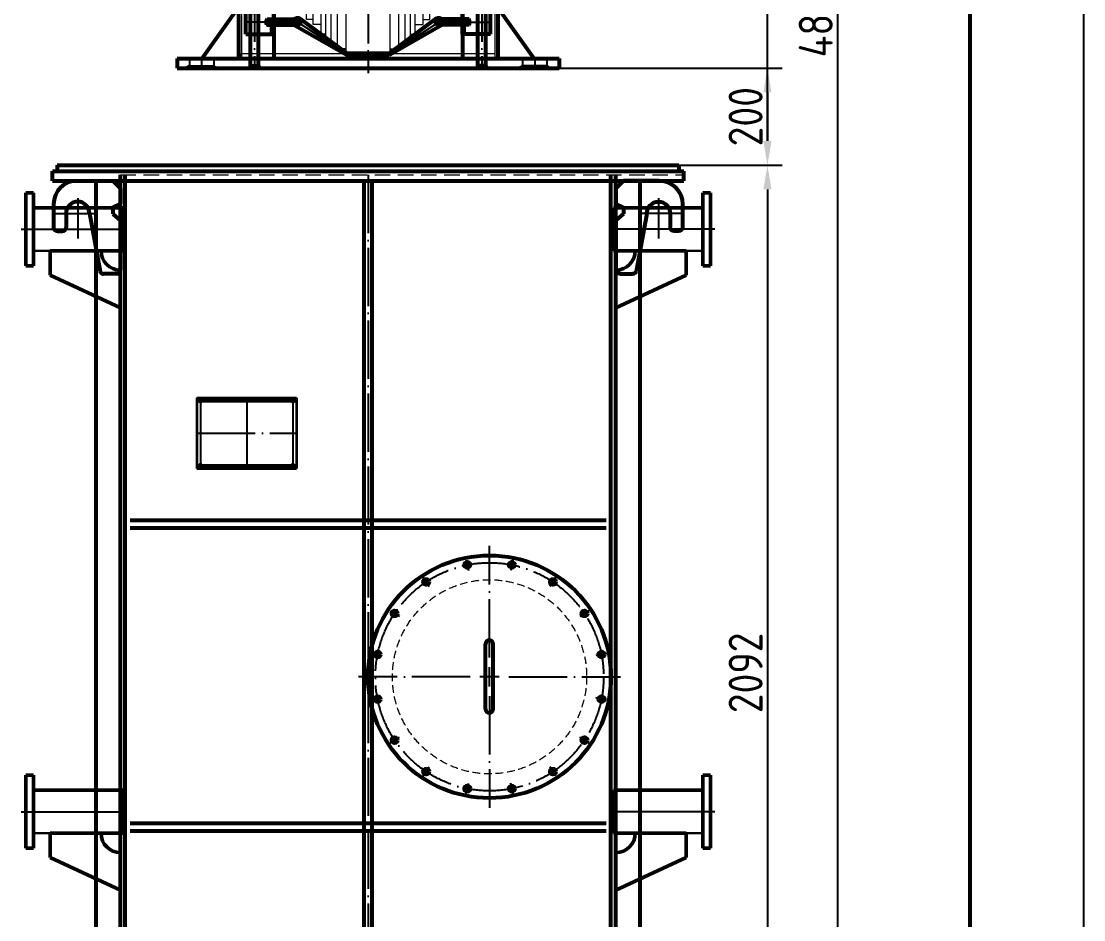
# Model space of a CAD drawing. Header units: inches. Extents: x 0 to 15444, y 0 to 10920.
# Drawn here: x 13256 to 15444, y 2368 to 4219 of the extents above; entities that cross this region are included whole.
import ezdxf

# ---------------------------------------------------------------- set-up
doc = ezdxf.new("R2010")
doc.units = ezdxf.units.IN
doc.header["$LTSCALE"] = 5
doc.header["$MEASUREMENT"] = 0
for name, pattern in [('ACAD_ISO04W100', [30, 24, -3, 0, -3]), ('HIDDEN', [9.525, 6.35, -3.175]), ('PHANTOM', [63.5, 31.75, -6.35, 6.35, -6.35, 6.35, -6.35])]:
    doc.linetypes.add(name, pattern=pattern)
doc.layers.get('0').update_dxf_attribs({"color": 1, "linetype": 'ACAD_ISO04W100'})
doc.layers.get('Defpoints').update_dxf_attribs({"lineweight": 20})
for name, color, linetype, lineweight in [('1', 4, 'Continuous', 53), ('2', 3, 'Continuous', 20), ('3', 6, 'HIDDEN', 20), ('4', 2, 'PHANTOM', 25), ('标注', 3, 'Continuous', 9), ('标注、文本', 3, 'Continuous', 25), ('粗实线', 4, 'Continuous', 53)]:
    doc.layers.add(name, color=color, linetype=linetype, lineweight=lineweight)
doc.layers.add('13', color=6, linetype='HIDDEN')
doc.styles.get("Standard").update_dxf_attribs({"font": 'gbenor.shx', "bigfont": 'gbcbig.shx'})
doc.dimstyles.new('1$0', dxfattribs={"dimscale": 20, "dimtxt": 3.5, "dimasz": 2.5, "dimexe": 1.5, "dimexo": 0, "dimgap": 0.5, "dimtad": 1, "dimtoh": 1, "dimtxsty": 'Standard', "dimcen": 2.5, "dimclrd": 3, "dimclre": 3, "dimclrt": 3, "dimadec": 1, "dimazin": 0, "dimtfac": 1, "dimtmove": 0, "dimatfit": 2, "dimfxl": 0, "dimarcsym": 0})

# ---------------------------------------------------------------- blocks, each defined once
blk = doc.blocks.new('3523521352523523')
at = {"layer": '2'}
for p, q in [((3163.1, 1844.4), (3163.1, 1454.4)), ((3253.1, 1844.4), (3163.1, 1844.4)), ((3253.1, 1844.4), (3253.1, 1454.4)), ((3132.1, 1824.4), (3132.1, 1454.4)), ((3145.1, 1824.4), (3132.1, 1824.4)), ((3145.1, 1834.4), (3145.1, 1454.4)), ((3163.1, 1834.4), (3145.1, 1834.4)), ((3253.1, 1834.4), (3271.1, 1834.4)), ((3271.1, 1834.4), (3271.1, 1454.4)), ((3271.1, 1824.4), (3284.1, 1824.4)), ((3284.1, 1824.4), (3284.1, 1454.4)), ((3111.1, 1804.4), (3111.1, 1454.4)), ((3121.1, 1804.4), (3111.1, 1804.4)), ((3121.1, 1814.4), (3121.1, 1454.4)), ((3132.1, 1814.4), (3121.1, 1814.4)), ((3284.1, 1814.4), (3295.1, 1814.4)), ((3295.1, 1814.4), (3295.1, 1454.4)), ((3295.1, 1804.4), (3305.1, 1804.4)), ((3305.1, 1804.4), (3305.1, 1454.4)), ((3081.1, 1774.4), (3081.1, 1464.4)), ((3095.1, 1774.4), (3081.1, 1774.4)), ((3095.1, 1784.4), (3095.1, 1454.4)), ((3111.1, 1784.4), (3095.1, 1784.4)), ((3305.1, 1784.4), (3321.1, 1784.4)), ((3321.1, 1784.4), (3321.1, 1454.4)), ((3321.1, 1774.4), (3335.1, 1774.4)), ((3335.1, 1774.4), (3335.1, 1464.4)), ((3070.1, 1754.4), (3070.1, 1464.4)), ((3081.1, 1754.4), (3070.1, 1754.4)), ((3335.1, 1754.4), (3346.1, 1754.4)), ((3346.1, 1754.4), (3346.1, 1464.4)), ((3060.1, 1744.4), (3060.1, 1474.4)), ((3070.1, 1744.4), (3060.1, 1744.4)), ((3346.1, 1744.4), (3356.1, 1744.4)), ((3356.1, 1744.4), (3356.1, 1474.4)), ((3044.1, 1714.4), (3044.1, 1484.4)), ((3052.1, 1714.4), (3044.1, 1714.4)), ((3052.1, 1724.4), (3052.1, 1474.4)), ((3060.1, 1724.4), (3052.1, 1724.4)), ((3356.1, 1724.4), (3364.1, 1724.4)), ((3364.1, 1724.4), (3364.1, 1474.4)), ((3364.1, 1714.4), (3372.1, 1714.4)), ((3372.1, 1714.4), (3372.1, 1484.4)), ((3037.1, 1694.4), (3037.1, 1484.4)), ((3044.1, 1694.4), (3037.1, 1694.4)), ((3372.1, 1694.4), (3379.1, 1694.4)), ((3379.1, 1694.4), (3379.1, 1484.4)), ((3024.1, 1684.4), (3024.1, 1504.4)), ((3029.1, 1684.4), (3024.1, 1684.4)), ((3029.1, 1684.4), (3029.1, 1504.4)), ((3037.1, 1684.4), (3029.1, 1684.4)), ((3379.1, 1684.4), (3387.1, 1684.4)), ((3387.1, 1684.4), (3387.1, 1504.4)), ((3387.1, 1684.4), (3392.1, 1684.4)), ((3392.1, 1684.4), (3392.1, 1504.4)), ((3029.1, 1504.4), (3024.1, 1504.4)), ((3024.1, 314.4), (3024.1, 1504.4)), ((3037.1, 1504.4), (3029.1, 1504.4)), ((3029.1, 314.4), (3029.1, 1504.4)), ((3379.1, 1504.4), (3387.1, 1504.4)), ((3387.1, 1504.4), (3392.1, 1504.4)), ((3387.1, 314.4), (3387.1, 1504.4)), ((3392.1, 314.4), (3392.1, 1504.4)), ((3044.1, 1484.4), (3037.1, 1484.4)), ((3037.1, 304.4), (3037.1, 1484.4)), ((3052.1, 1484.4), (3044.1, 1484.4)), ((3044.1, 284.4), (3044.1, 1484.4)), ((3060.1, 1474.4), (3052.1, 1474.4)), ((3052.1, 274.4), (3052.1, 1474.4)), ((3070.1, 1474.4), (3060.1, 1474.4)), ((3060.1, 254.4), (3060.1, 1474.4)), ((3346.1, 1474.4), (3356.1, 1474.4)), ((3356.1, 1474.4), (3364.1, 1474.4)), ((3356.1, 254.4), (3356.1, 1474.4)), ((3364.1, 1484.4), (3372.1, 1484.4)), ((3364.1, 274.4), (3364.1, 1474.4)), ((3372.1, 1484.4), (3379.1, 1484.4)), ((3372.1, 284.4), (3372.1, 1484.4)), ((3379.1, 304.4), (3379.1, 1484.4)), ((3081.1, 1464.4), (3070.1, 1464.4)), ((3070.1, 244.4), (3070.1, 1464.4)), ((3095.1, 1464.4), (3081.1, 1464.4)), ((3081.1, 224.4), (3081.1, 1464.4)), ((3111.1, 1454.4), (3095.1, 1454.4)), ((3095.1, 214.4), (3095.1, 1454.4)), ((3121.1, 1454.4), (3111.1, 1454.4)), ((3111.1, 194.4), (3111.1, 1454.4)), ((3132.1, 1454.4), (3121.1, 1454.4)), ((3121.1, 184.4), (3121.1, 1454.4)), ((3145.1, 1454.4), (3132.1, 1454.4)), ((3132.1, 174.4), (3132.1, 1454.4)), ((3253.1, 1454.4), (3145.1, 1454.4)), ((3145.1, 164.4), (3145.1, 1454.4)), ((3163.1, 154.4), (3163.1, 1454.4)), ((3253.1, 1454.4), (3271.1, 1454.4)), ((3253.1, 154.4), (3253.1, 1454.4)), ((3271.1, 1454.4), (3284.1, 1454.4)), ((3271.1, 164.4), (3271.1, 1454.4)), ((3284.1, 1454.4), (3295.1, 1454.4)), ((3284.1, 174.4), (3284.1, 1454.4)), ((3295.1, 1454.4), (3305.1, 1454.4)), ((3295.1, 184.4), (3295.1, 1454.4)), ((3305.1, 1454.4), (3321.1, 1454.4)), ((3305.1, 194.4), (3305.1, 1454.4)), ((3321.1, 1464.4), (3335.1, 1464.4)), ((3321.1, 214.4), (3321.1, 1454.4)), ((3335.1, 1464.4), (3346.1, 1464.4)), ((3335.1, 224.4), (3335.1, 1464.4)), ((3346.1, 244.4), (3346.1, 1464.4)), ((3081.1, 534.4), (3070.1, 534.4)), ((3095.1, 534.4), (3081.1, 534.4)), ((3111.1, 544.4), (3095.1, 544.4)), ((3121.1, 544.4), (3111.1, 544.4)), ((3132.1, 544.4), (3121.1, 544.4)), ((3145.1, 544.4), (3132.1, 544.4)), ((3253.1, 544.4), (3145.1, 544.4)), ((3253.1, 544.4), (3271.1, 544.4)), ((3271.1, 544.4), (3284.1, 544.4)), ((3284.1, 544.4), (3295.1, 544.4)), ((3295.1, 544.4), (3305.1, 544.4)), ((3305.1, 544.4), (3321.1, 544.4)), ((3321.1, 534.4), (3335.1, 534.4)), ((3335.1, 534.4), (3346.1, 534.4)), ((3044.1, 514.4), (3037.1, 514.4)), ((3052.1, 514.4), (3044.1, 514.4)), ((3060.1, 524.4), (3052.1, 524.4)), ((3070.1, 524.4), (3060.1, 524.4)), ((3346.1, 524.4), (3356.1, 524.4)), ((3356.1, 524.4), (3364.1, 524.4)), ((3364.1, 514.4), (3372.1, 514.4)), ((3372.1, 514.4), (3379.1, 514.4)), ((3029.1, 494.4), (3024.1, 494.4)), ((3037.1, 494.4), (3029.1, 494.4)), ((3379.1, 494.4), (3387.1, 494.4)), ((3387.1, 494.4), (3392.1, 494.4)), ((3029.1, 314.4), (3024.1, 314.4)), ((3037.1, 314.4), (3029.1, 314.4)), ((3379.1, 314.4), (3387.1, 314.4)), ((3387.1, 314.4), (3392.1, 314.4)), ((3044.1, 304.4), (3037.1, 304.4)), ((3372.1, 304.4), (3379.1, 304.4)), ((3052.1, 284.4), (3044.1, 284.4)), ((3060.1, 274.4), (3052.1, 274.4)), ((3356.1, 274.4), (3364.1, 274.4)), ((3364.1, 284.4), (3372.1, 284.4)), ((3070.1, 254.4), (3060.1, 254.4)), ((3081.1, 244.4), (3070.1, 244.4)), ((3335.1, 244.4), (3346.1, 244.4)), ((3346.1, 254.4), (3356.1, 254.4)), ((3095.1, 224.4), (3081.1, 224.4)), ((3321.1, 224.4), (3335.1, 224.4)), ((3111.1, 214.4), (3095.1, 214.4)), ((3305.1, 214.4), (3321.1, 214.4)), ((3121.1, 194.4), (3111.1, 194.4)), ((3132.1, 184.4), (3121.1, 184.4)), ((3284.1, 184.4), (3295.1, 184.4)), ((3295.1, 194.4), (3305.1, 194.4)), ((3145.1, 174.4), (3132.1, 174.4)), ((3163.1, 164.4), (3145.1, 164.4)), ((3253.1, 154.4), (3163.1, 154.4)), ((3253.1, 164.4), (3271.1, 164.4)), ((3271.1, 174.4), (3284.1, 174.4))]:
    blk.add_line(p, q, dxfattribs=at)
blk = doc.blocks.new('槽钢-2')
blk.add_line((5057.2, -1497.4), (4999.2, -1497.4))
at = {"layer": '1'}
for p, q in [((4999.2, -1472.4), (5057.2, -1472.4)), ((4999.2, -1472.4), (4999.2, -1527.4)), ((5057.2, -1472.4), (5057.2, -1527.4)), ((5057.2, -1527.4), (4999.2, -1527.4))]:
    blk.add_line(p, q, dxfattribs=at)
at = {"layer": '13'}
for p, q in [((5051.2, -1472.4), (5051.2, -1527.4)), ((5057.2, -1490.4), (5051.2, -1490.4)), ((5051.2, -1504.4), (5057.2, -1504.4))]:
    blk.add_line(p, q, dxfattribs=at)
blk = doc.blocks.new('*U2')
blk.add_line((1.4, 6.8), (-1.4, -6.8))
blk = doc.blocks.new('3242342342342342423424')
for p, q in [((3155.6, 1845.9), (3053.6, 1779.4, 0)), ((3242.6, 1845.9), (3155.6, 1845.9)), ((3242.6, 1845.9), (3344.6, 1779.4, 0)), ((2990.1, 1779.4, 0), (3059.6, 1779.4, 0)), ((3058.7, 1772, 0), (3048.4, 1786.8, 0)), ((3408.1, 1779.4, 0), (3338.6, 1779.4, 0)), ((3339.4, 1772, 0), (3349.7, 1786.8, 0))]:
    blk.add_line(p, q)
at = {"layer": '1'}
for p, q in [((3048.4, 1786.8, 0), (3155.6, 1847.4)), ((3058.7, 1772, 0), (3155.6, 1844.4)), ((3242.6, 1847.4), (3155.6, 1847.4)), ((3242.6, 1844.4), (3155.6, 1844.4)), ((3349.7, 1786.8, 0), (3242.6, 1847.4)), ((3339.4, 1772, 0), (3242.6, 1844.4)), ((2990.1, 1784.2, 0), (2991.3, 1785.4, 0)), ((2990.1, 1784.2, 0), (2990.1, 1774.6, 0)), ((2990.1, 1774.6, 0), (2991.3, 1773.4, 0)), ((2991.3, 1785.4, 0), (2991.3, 1773.4, 0)), ((2991.3, 1785.4, 0), (3053.6, 1785.4, 0)), ((2991.3, 1773.4, 0), (3053.6, 1773.4, 0)), ((3022.1, 1785.4, 0), (3022.1, 1773.4, 0)), ((3406.9, 1785.4, 0), (3344.6, 1785.4, 0)), ((3406.9, 1773.4, 0), (3344.6, 1773.4, 0)), ((3376.1, 1785.4, 0), (3376.1, 1773.4, 0)), ((3406.9, 1785.4, 0), (3406.9, 1773.4, 0)), ((3408.1, 1784.2, 0), (3406.9, 1785.4, 0)), ((3408.1, 1774.6, 0), (3406.9, 1773.4, 0)), ((3408.1, 1784.2, 0), (3408.1, 1774.6, 0))]:
    blk.add_line(p, q, dxfattribs=at)
for centre in [(3053.6, 1779.4, 0), (3344.6, 1779.4, 0)]:
    blk.add_circle(centre, 6, dxfattribs=at)
for centre, radius, start, end in [((3053.6, 1779.4, 0), 9, 125, 305), ((3053.6, 1779.4, 0), 6, 270, 90), ((3344.6, 1779.4, 0), 6, 90, 270), ((3344.6, 1779.4, 0), 9, 235, 55)]:
    blk.add_arc(centre, radius, start, end, dxfattribs=at)
at = {"layer": '4'}
for p, q in [((2990.1, 1784.2, 0), (3022.1, 1784.2, 0)), ((2990.1, 1774.6, 0), (3022.1, 1774.6, 0)), ((3408.1, 1784.2, 0), (3376.1, 1784.2, 0)), ((3408.1, 1774.6, 0), (3376.1, 1774.6, 0))]:
    blk.add_line(p, q, dxfattribs=at)
at = {"rotation": 90}
blk.add_blockref('*U2', (3147.1, 1449.4, -0.5), dxfattribs=at)
at = {"xscale": -1, "rotation": 270}
blk.add_blockref('*U2', (3251.1, 1449.4, -0.5), dxfattribs=at)
blk = doc.blocks.new('垫脚-1')
for p, q in [((5975.6, -3814.6, 0.1), (5975.6, -3989.1, 0.1)), ((6443.6, -3814.6, 0.1), (6443.6, -3989.1, 0.1)), ((5866.6, -3969.1, 0.1), (5866.6, -3989.1, 0.1)), ((6209.6, -3969.1, 0.1), (6209.6, -3989.1, 0.1)), ((6552.6, -3969.1, 0.1), (6552.6, -3989.1, 0.1))]:
    blk.add_line(p, q)
at = {"layer": '1'}
for p, q in [((5967.6, -3815.7, 0.1), (5969.2, -3814.1, 0.1)), ((5983.6, -3815.7, 0.1), (5967.6, -3815.7, 0.1)), ((5967.6, -3984.1, 0.1), (5967.6, -3815.7, 0.1)), ((5982, -3814.1, 0.1), (5969.2, -3814.1, 0.1)), ((5983.6, -3815.7, 0.1), (5982, -3814.1, 0.1)), ((5983.6, -3984.1, 0.1), (5983.6, -3815.7, 0.1)), ((6435.6, -3815.7, 0.1), (6437.2, -3814.1, 0.1)), ((6435.6, -3815.7, 0.1), (6451.6, -3815.7, 0.1)), ((6435.6, -3984.1, 0.1), (6435.6, -3815.7, 0.1)), ((6437.2, -3814.1, 0.1), (6450, -3814.1, 0.1)), ((6451.6, -3815.7, 0.1), (6450, -3814.1, 0.1)), ((6451.6, -3984.1, 0.1), (6451.6, -3815.7, 0.1)), ((5867.6, -3969.1, 0.1), (5942.6, -3864.1, 0.1)), ((6551.6, -3969.1, 0.1), (6476.6, -3864.1, 0.1)), ((5967.6, -3874.1, 0.1), (5983.6, -3874.1, 0.1)), ((6451.6, -3874.1, 0.1), (6435.6, -3874.1, 0.1)), ((5967.6, -3984.1, 0.1), (5983.6, -3984.1, 0.1)), ((6451.6, -3984.1, 0.1), (6435.6, -3984.1, 0.1))]:
    blk.add_line(p, q, dxfattribs=at)
at = {"layer": '1', "ltscale": 0.01}
for p, q in [((5942.6, -3864.1, 0.1), (6015.6, -3864.1, 0.1)), ((5942.6, -3864.1, 0.1), (5942.6, -3969.1, 0.1)), ((6015.6, -3864.1, 0.1), (6015.6, -3969.1, 0.1)), ((6476.6, -3864.1, 0.1), (6403.6, -3864.1, 0.1)), ((6403.6, -3864.1, 0.1), (6403.6, -3969.1, 0.1)), ((6476.6, -3864.1, 0.1), (6476.6, -3969.1, 0.1)), ((5816.6, -3969.1, 0.1), (6602.6, -3969.1, 0.1)), ((5816.6, -3969.1, 0.1), (5816.6, -3989.1, 0.1)), ((5867.6, -3969.1, 0.1), (5867.6, -3969.1, 0.1)), ((6551.6, -3969.1, 0.1), (6551.6, -3969.1, 0.1)), ((6602.6, -3969.1, 0.1), (6602.6, -3989.1, 0.1)), ((5816.6, -3989.1, 0.1), (6602.6, -3989.1, 0.1)), ((5967.6, -3984.1, 0.1), (5964.6, -3989.1, 0.1)), ((5967.6, -3984.1, 0.1), (5983.6, -3984.1, 0.1)), ((5983.6, -3984.1, 0.1), (5986.6, -3989.1, 0.1)), ((6435.6, -3984.1, 0.1), (6432.6, -3989.1, 0.1)), ((6451.6, -3984.1, 0.1), (6435.6, -3984.1, 0.1)), ((6451.6, -3984.1, 0.1), (6454.6, -3989.1, 0.1))]:
    blk.add_line(p, q, dxfattribs=at)
at = {"layer": '13', "ltscale": 0.01}
for p, q in [((5841.6, -3969.1, 0.1), (5841.6, -3984.1, 0.1)), ((5891.6, -3969.1, 0.1), (5891.6, -3984.1, 0.1)), ((6527.6, -3969.1, 0.1), (6527.6, -3984.1, 0.1)), ((6577.6, -3969.1, 0.1), (6577.6, -3984.1, 0.1)), ((5841.6, -3984.1, 0.1), (5831.6, -3989.1, 0.1)), ((5841.6, -3984.1, 0.1), (5891.6, -3984.1, 0.1)), ((5891.6, -3984.1, 0.1), (5901.6, -3989.1, 0.1)), ((6527.6, -3984.1, 0.1), (6517.6, -3989.1, 0.1)), ((6577.6, -3984.1, 0.1), (6527.6, -3984.1, 0.1)), ((6577.6, -3984.1, 0.1), (6587.6, -3989.1, 0.1))]:
    blk.add_line(p, q, dxfattribs=at)
at = {"layer": '3', "ltscale": 0.01}
for p, q in [((5948.6, -3864.1, 0.1), (5948.6, -3969.1, 0.1)), ((6470.6, -3864.1, 0.1), (6470.6, -3969.1, 0.1))]:
    blk.add_line(p, q, dxfattribs=at)
at = {"layer": '4'}
for p, q in [((5969.2, -3874.1, 0.1), (5969.2, -3814.1, 0.1)), ((5982, -3874.1, 0.1), (5982, -3814.1, 0.1)), ((6437.2, -3874.1, 0.1), (6437.2, -3814.1, 0.1)), ((6450, -3874.1, 0.1), (6450, -3814.1, 0.1))]:
    blk.add_line(p, q, dxfattribs=at)
blk = doc.blocks.new('23542135235235235')
blk.add_line((14647.4, 525.8), (14647.4, -1306.2))
at = {"layer": '2'}
blk.add_lwpolyline([(14386.4, -1266.2), (14908.4, -1266.2), (14908.4, -1276.2), (14386.4, -1276.2)], close=True, dxfattribs=at)
for name, p in [('3523521352523523', (11439.4, -1420.6)), ('垫脚-1', (8437.9, 2693, -0.1))]:
    blk.add_blockref(name, p)
at = {"xscale": -1, "rotation": 180}
for name, p in [('3242342342342342423424', (11448.4, 578.2)), ('槽钢-2', (9396.2, -2698.6))]:
    blk.add_blockref(name, p, dxfattribs=at)
at = {"rotation": 180}
blk.add_blockref('槽钢-2', (19898.7, -2698.6, 0), dxfattribs=at)
blk = doc.blocks.new('*D103')
at = {"layer": '2', "color": 3, "lineweight": -2, "transparency": 16777216}
for p, q in [((14363.4, 4122.2), (14822.7, 4122.2)), ((14792.7, 4072.2), (14792.7, 3972.2)), ((14610.4, 3922.2), (14822.7, 3922.2))]:
    blk.add_line(p, q, dxfattribs=at)
at = {"layer": '2', "color": 3, "transparency": 16777216}
for points in [[(14784.3, 4072.2), (14801, 4072.2), (14792.7, 4122.2)], [(14784.3, 3972.2), (14801, 3972.2), (14792.7, 3922.2)]]:
    blk.add_solid(points, dxfattribs=at)
at = {"layer": 'Defpoints', "color": 0, "transparency": 16777216}
for p in [(14363.4, 4122.2, -2.6), (14610.4, 3922.2, -2.6), (14792.7, 3922.2)]:
    blk.add_point(p, dxfattribs=at)
at = {"layer": '2', "color": 3, "transparency": 16777216, "insert": (14747.7, 4022.2), "char_height": 70, "attachment_point": 5, "rotation": 90}
blk.add_mtext('200', dxfattribs=at)
blk = doc.blocks.new('*D104')
at = {"layer": '2', "color": 3, "lineweight": -2, "transparency": 16777216}
for p, q in [((14610.4, 3922.2), (14822.7, 3922.2)), ((14792.7, 3872.2), (14792.7, 1880.2)), ((14570.4, 1830.2), (14822.7, 1830.2))]:
    blk.add_line(p, q, dxfattribs=at)
at = {"layer": '2', "color": 3, "transparency": 16777216}
for points in [[(14784.3, 3872.2), (14801, 3872.2), (14792.7, 3922.2)], [(14784.3, 1880.2), (14801, 1880.2), (14792.7, 1830.2)]]:
    blk.add_solid(points, dxfattribs=at)
at = {"layer": 'Defpoints', "color": 0, "transparency": 16777216}
for p in [(14610.4, 3922.2, -2.6), (14570.4, 1830.2, -2.6), (14792.7, 1830.2)]:
    blk.add_point(p, dxfattribs=at)
at = {"layer": '2', "color": 3, "transparency": 16777216, "insert": (14747.7, 2876.2), "char_height": 70, "attachment_point": 5, "rotation": 90}
blk.add_mtext('2092', dxfattribs=at)
blk = doc.blocks.new('*D105')
at = {"layer": '2', "color": 3, "lineweight": -2, "transparency": 16777216}
for p, q in [((14620.4, 6054.2), (14822.7, 6054.2)), ((14792.7, 3972.2), (14792.7, 6004.2)), ((14610.4, 3922.2), (14822.7, 3922.2))]:
    blk.add_line(p, q, dxfattribs=at)
at = {"layer": '2', "color": 3, "transparency": 16777216}
for points in [[(14784.3, 6004.2), (14801, 6004.2), (14792.7, 6054.2)], [(14784.3, 3972.2), (14801, 3972.2), (14792.7, 3922.2)]]:
    blk.add_solid(points, dxfattribs=at)
at = {"layer": 'Defpoints', "color": 0, "transparency": 16777216}
for p in [(14620.4, 6054.2, -2.7), (14792.7, 6054.2), (14610.4, 3922.2, -2.6)]:
    blk.add_point(p, dxfattribs=at)
at = {"layer": '2', "color": 3, "transparency": 16777216, "insert": (14747.7, 4988.2), "char_height": 70, "attachment_point": 5, "rotation": 90}
blk.add_mtext('2132', dxfattribs=at)
blk = doc.blocks.new('*D106')
at = {"layer": '2', "color": 3, "lineweight": -2, "transparency": 16777216}
for p, q in [((14002.7, 6630.2), (14967.1, 6630.2)), ((14937.1, 6580.2), (14937.1, 1880.2)), ((14822.7, 1830.2), (14967.1, 1830.2))]:
    blk.add_line(p, q, dxfattribs=at)
at = {"layer": '2', "color": 3, "transparency": 16777216}
for points in [[(14928.7, 6580.2), (14945.4, 6580.2), (14937.1, 6630.2)], [(14928.7, 1880.2), (14945.4, 1880.2), (14937.1, 1830.2)]]:
    blk.add_solid(points, dxfattribs=at)
at = {"layer": 'Defpoints', "color": 0, "transparency": 16777216}
for p in [(14002.7, 6630.2, -2.7), (14822.7, 1830.2), (14937.1, 1830.2)]:
    blk.add_point(p, dxfattribs=at)
at = {"layer": '2', "color": 3, "transparency": 16777216, "insert": (14892.1, 4230.2), "char_height": 70, "attachment_point": 5, "rotation": 90}
blk.add_mtext('4800', dxfattribs=at)
blk = doc.blocks.new('FRAME')
at = {"layer": '标注、文本'}
blk.add_line((594, 0), (594, 420), dxfattribs=at)
at = {"layer": '粗实线'}
blk.add_line((585, 10), (585, 410), dxfattribs=at)
blk = doc.blocks.new('safsdf')
at = {"ltscale": 100}
blk.add_line((12172.1, 20759.7), (11962.9, 20759.7), dxfattribs=at)
at = {"layer": '1', "lineweight": 50, "ltscale": 100}
for p, q in [((12146.9, 20834.7), (12162.9, 20834.7)), ((12146.9, 20834.7), (12146.9, 20684.7)), ((12146.9, 20834.7), (12162.9, 20834.7)), ((12146.9, 20834.7), (12162.9, 20834.7)), ((12146.9, 20834.7), (12146.9, 20684.7)), ((12146.9, 20834.7), (12162.9, 20834.7)), ((12162.9, 20834.7), (12162.9, 20684.7)), ((12060.3, 20804), (11962.9, 20804)), ((11962.9, 20804), (11962.9, 20715.5)), ((12146.9, 20804), (12060.3, 20804)), ((12112.9, 20715.5), (11962.9, 20715.5)), ((12112.9, 20715.5), (12002.9, 20715.5)), ((12112.9, 20665.5), (12112.9, 20715.5)), ((11967.9, 20675.5), (11967.9, 20597.8)), ((12146.9, 20684.7), (12162.9, 20684.7)), ((12146.9, 20684.7), (12162.9, 20684.7)), ((12146.9, 20684.7), (12162.9, 20684.7)), ((12146.9, 20684.7), (12162.9, 20684.7)), ((11967.9, 20597.8), (12112.9, 20665.5))]:
    blk.add_line(p, q, dxfattribs=at)
at = {"layer": '1', "lineweight": 30, "ltscale": 100}
blk.add_line((12146.9, 20715.5), (12112.9, 20715.5), dxfattribs=at)
at = {"layer": '1', "lineweight": 50, "ltscale": 100}
blk.add_arc((11967.9, 20715.5), 40, 270, 0, dxfattribs=at)
blk = doc.blocks.new('铭牌底牌')
at = {"ltscale": 50}
for p, q in [((7231.2, 17924.7), (7436.2, 17924.7)), ((7238.7, 17932.2), (7238.7, 17787.2)), ((7333.7, 17932.2), (7333.7, 17787.2)), ((7428.7, 17932.2), (7428.7, 17787.2)), ((7231.2, 17794.7), (7436.2, 17794.7))]:
    blk.add_line(p, q, dxfattribs=at)
blk.add_line((7231.2, 17859.7), (7436.2, 17859.7))
at = {"layer": '1', "lineweight": 35}
for p, q in [((7231.2, 17932.2), (7436.2, 17932.2)), ((7231.2, 17932.2), (7231.2, 17787.2)), ((7231.2, 17928.2), (7436.2, 17928.2)), ((7276.2, 17932.2), (7276.2, 17928.2)), ((7391.2, 17932.2), (7391.2, 17928.2)), ((7436.2, 17932.2), (7436.2, 17787.2)), ((7231.2, 17791.2), (7436.2, 17791.2)), ((7231.2, 17787.2), (7436.2, 17787.2)), ((7276.2, 17791.2), (7276.2, 17787.2)), ((7391.2, 17791.2), (7391.2, 17787.2))]:
    blk.add_line(p, q, dxfattribs=at)
for centre in [(7238.7, 17924.7), (7428.7, 17924.7), (7238.7, 17794.7), (7428.7, 17794.7)]:
    blk.add_circle(centre, 1.5, dxfattribs=at)
at = {"layer": '2', "lineweight": 9}
for centre, start, end in [((7238.7, 17924.7), 90, 0), ((7428.7, 17924.7), 180, 90), ((7238.7, 17794.7), 0, 270), ((7428.7, 17794.7), 270, 180)]:
    blk.add_arc(centre, 2, start, end, dxfattribs=at)
blk = doc.blocks.new('2142342342134234234')
for p, q in [((1783.4, 17454.6), (1783.4, 17684.6)), ((1783.4, 17394.6), (1783.4, 17434.6)), ((1743.4, 17414.6), (1513.4, 17414.6)), ((1803.4, 17414.6), (1763.4, 17414.6)), ((1823.4, 17414.6), (2053.4, 17414.6)), ((1783.4, 17374.6), (1783.4, 17144.6))]:
    blk.add_line(p, q)
at = {"ltscale": 4}
for p, q in [((1735.5, 17655.5), (1739.8, 17633.7)), ((1831.3, 17655.5), (1827, 17633.7)), ((1646.9, 17618.9), (1659.3, 17600.4)), ((1919.9, 17618.9), (1907.5, 17600.4)), ((1579.2, 17551.1), (1597.7, 17538.7)), ((1987.7, 17551.1), (1969.2, 17538.7)), ((2024.4, 17462.5), (2002.5, 17458.2)), ((2024.4, 17366.7), (2002.5, 17371)), ((1579.2, 17278.1), (1597.7, 17290.5)), ((1987.7, 17278.1), (1969.2, 17290.5)), ((1646.9, 17210.3), (1659.3, 17228.8)), ((1919.9, 17210.3), (1907.5, 17228.8)), ((1735.5, 17173.7), (1739.8, 17195.5)), ((1831.3, 17173.7), (1827, 17195.5))]:
    blk.add_line(p, q, dxfattribs=at)
blk.add_circle((1783.4, 17414.6), 235)
at = {"layer": '1', "ltscale": 4}
for p, q in [((1774.9, 17348.1), (1774.9, 17482.1)), ((1774.9, 17348.1), (1774.9, 17482.1)), ((1790.9, 17348.1), (1790.9, 17482.1)), ((1790.9, 17348.1), (1790.9, 17482.1))]:
    blk.add_line(p, q, dxfattribs=at)
for centre, radius in [((1783.4, 17414.6), 250), ((1737.6, 17645.1), 6), ((1829.3, 17645.1), 6), ((1652.9, 17610), 6), ((1914, 17610), 6), ((1588, 17545.2), 6), ((1978.8, 17545.2), 6), ((1552.9, 17460.4), 6), ((2013.9, 17460.4), 6), ((1552.9, 17368.7), 6), ((2013.9, 17368.7), 6), ((1588, 17284), 6), ((1978.8, 17284), 6), ((1652.9, 17219.2), 6), ((1914, 17219.2), 6), ((1737.6, 17184.1), 6), ((1829.3, 17184.1), 6)]:
    blk.add_circle(centre, radius, dxfattribs=at)
for centre, start, end in [((1782.9, 17482.1), 0, 180), ((1782.9, 17482.1), 0, 180), ((1782.9, 17348.1), 180, 0), ((1782.9, 17348.1), 180, 0)]:
    blk.add_arc(centre, 8, start, end, dxfattribs=at)
at = {"layer": '3', "ltscale": 0.5}
blk.add_circle((1783.4, 17414.6), 200, dxfattribs=at)
at = {"layer": '标注'}
for centre, start, end in [((1737.6, 17645.1), 170.755, 120.4219), ((1829.3, 17645.1), 148.255, 97.9219), ((1652.9, 17610), 193.255, 142.9219), ((1914, 17610), 125.755, 75.4219), ((1588, 17545.2), 215.755, 165.4219), ((1978.8, 17545.2), 103.255, 52.9219), ((1552.9, 17460.4), 238.255, 187.9219), ((2013.9, 17460.4), 80.755, 30.4219), ((1552.9, 17368.7), 260.755, 210.4219), ((2013.9, 17368.7), 58.255, 7.9219), ((1588, 17284), 283.255, 232.9219), ((1978.8, 17284), 35.755, 345.4219), ((1652.9, 17219.2), 305.755, 255.4219), ((1914, 17219.2), 13.255, 322.9219), ((1737.6, 17184.1), 328.255, 277.9219), ((1829.3, 17184.1), 350.755, 300.4219)]:
    blk.add_arc(centre, 5, start, end, dxfattribs=at)
blk = doc.blocks.new('吊攀')
for p, q in [((75905.8, 19223.9), (75905.8, 19140.3)), ((75859.8, 19192.2), (75942, 19192.2))]:
    blk.add_line(p, q)
at = {"layer": '1'}
for p, q in [((75904.2, 19259.4), (75977.8, 19259.4)), ((75977.8, 19259.4), (75993.8, 19243.4)), ((75993.8, 19243.4), (75993.8, 19212)), ((75856.2, 19211.4), (75856.2, 19163.4)), ((75977.8, 19204.5), (75993.8, 19212)), ((75881.8, 19192.2), (75881.8, 19163.4)), ((75929.8, 19192.2), (75951.8, 19072.5)), ((75977.8, 19204.5), (75977.8, 19191.2)), ((75977.8, 19191.2), (75993.8, 19177.4)), ((75993.8, 19177.4), (75993.8, 19075.4)), ((75864.2, 19155.4), (75873.8, 19155.4)), ((75985.8, 19067.4), (75959.2, 19067.4))]:
    blk.add_line(p, q, dxfattribs=at)
for centre, radius, start, end in [((75904.2, 19211.4), 48, 90, 180), ((75905.8, 19192.2), 24, 0, 180), ((75864.2, 19163.4), 8, 180, 270), ((75873.8, 19163.4), 8, 270, 0), ((75959.2, 19075.4), 8, 201.1517, 270), ((75985.8, 19075.4), 8, 270, 0)]:
    blk.add_arc(centre, radius, start, end, dxfattribs=at)

msp = doc.modelspace()

# ---------------------------------------------------------------- linework, layer by layer
msp.add_line((13970.439, 3902.174), (13970.439, 1830.174))
at = {"layer": '1', "ltscale": 5}
for p, q in [((13330.439, 3922.174), (14610.439, 3922.174)), ((13320.439, 3890.174), (13320.439, 3910.174)), ((13320.439, 3910.174), (14620.439, 3910.174)), ((14620.439, 3890.174), (14620.439, 3910.174)), ((13320.439, 3890.174), (14620.439, 3890.174)), ((13410.439, 1982.174), (13410.439, 3890.174)), ((14530.439, 1982.174), (14530.439, 3890.174))]:
    msp.add_line(p, q, dxfattribs=at)
at = {"layer": '1'}
for p, q in [((13330.439, 3922.174), (13330.439, 3910.174)), ((14610.439, 3922.174), (14610.439, 3910.174)), ((13460.439, 1982.174), (13460.439, 3902.174)), ((13470.439, 1982.174), (13470.439, 3902.174)), ((14470.439, 1982.174), (14470.439, 3902.174)), ((14480.439, 1982.174), (14480.439, 3902.174)), ((13962.439, 1982.174), (13962.439, 3890.174)), ((13978.439, 1982.174), (13978.439, 3890.174)), ((14460.439, 3190.174), (13480.439, 3190.174)), ((14460.439, 3174.174), (13480.439, 3174.174)), ((14460.439, 2566.174), (13480.439, 2566.174)), ((14460.439, 2550.174), (13480.439, 2550.174))]:
    msp.add_line(p, q, dxfattribs=at)
at = {"layer": '3'}
msp.add_line((13460.439, 3902.174), (14620.439, 3902.174), dxfattribs=at)

# ---------------------------------------------------------------- block references
for name, p in [('23542135235235235', (-676.992, 5418.328, -0.048)), ('吊攀', (-62533.326, -15369.251)), ('safsdf', (2512.574, -16969.566)), ('铭牌底牌', (6386.754, -14489.564)), ('2142342342134234234', (12437.022, -14546.421)), ('safsdf', (2512.574, -18169.566))]:
    msp.add_blockref(name, p)
at = {"xscale": -1}
for name, p in [('吊攀', (90474.204, -15369.251)), ('safsdf', (25428.304, -16969.566)), ('safsdf', (25428.304, -18169.566))]:
    msp.add_blockref(name, p, dxfattribs=at)

# ---------------------------------------------------------------- dimensions: what is measured, and where the dimension line sits
at = {"layer": '2'}
dim = msp.add_linear_dim(base=(14792.673, 1830.174, 2.642), p1=(14610.439, 3922.174), p2=(14570.439, 1830.174), angle=90, dimstyle='1$0', override={"dimtmove": 1}, dxfattribs=at)
dim.commit()
dim.dimension.update_dxf_attribs({"geometry": '*D104', "text_midpoint": (14747.673, 2876.174, 2.642)})

# ---------------------------------------------------------------- next in the draw order: block references
at = {"xscale": 26, "yscale": 26, "zscale": 26}
msp.add_blockref('FRAME', (0, 0), dxfattribs=at)

# ---------------------------------------------------------------- next in the draw order: dimensions: what is measured, and where the dimension line sits
at = {"layer": '2'}
for base, p1, p2, picture, middle in [((14937.068, 1830.174, 2.642), (14002.66, 6630.173, -0.048), (14822.673, 1830.174, 2.642), '*D106', (14892.068, 4230.173, 2.642)), ((14792.673, 3922.174, 2.642), (14363.444, 4122.174), (14610.439, 3922.174), '*D103', (14747.673, 4022.174, 2.642))]:
    dim = msp.add_linear_dim(base=base, p1=p1, p2=p2, angle=90, dimstyle='1$0', dxfattribs=at)
    dim.commit()
    dim.dimension.update_dxf_attribs({"geometry": picture, "text_midpoint": middle})
dim = msp.add_linear_dim(base=(14792.673, 6054.174, 2.642), p1=(14610.439, 3922.174), p2=(14620.44, 6054.174, -0.048), angle=90, dimstyle='1$0', override={"dimtmove": 1}, dxfattribs=at)
dim.commit()
dim.dimension.update_dxf_attribs({"geometry": '*D105', "text_midpoint": (14747.673, 4988.174, 2.642)})

doc.saveas('drawing.dxf')
